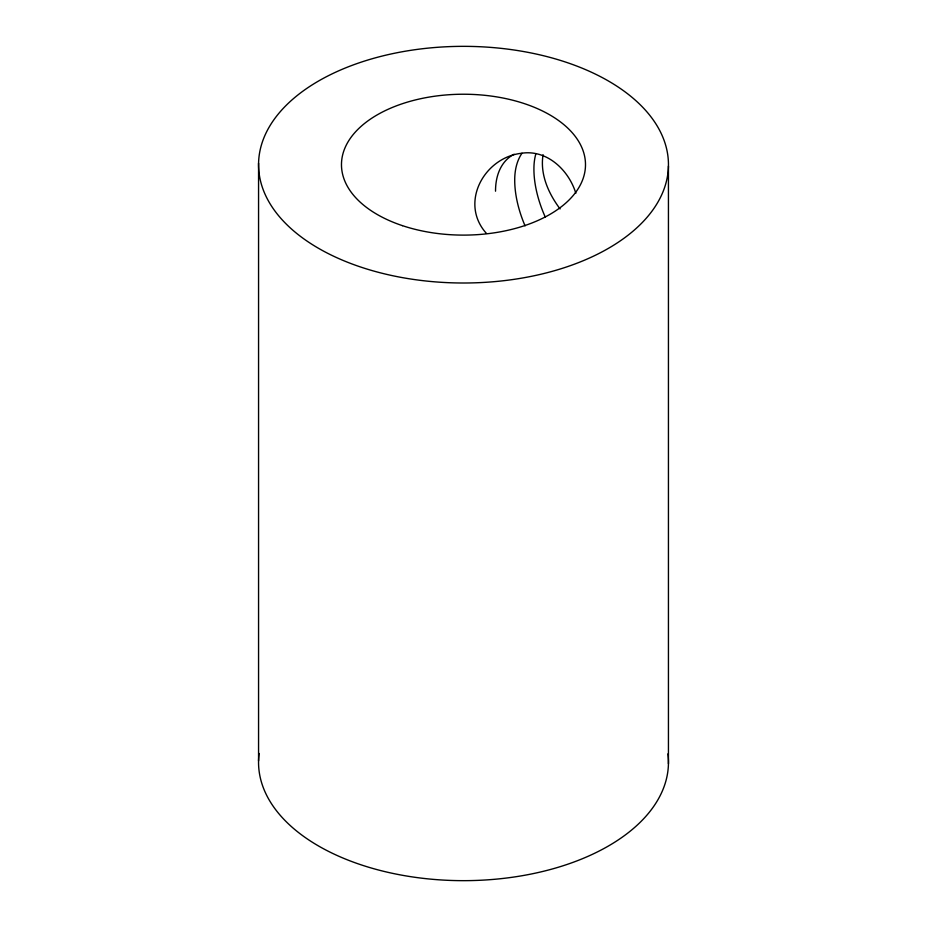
<?xml version="1.0" encoding="UTF-8"?>
<svg xmlns="http://www.w3.org/2000/svg" width="927" height="927" viewBox="0 0 927 927"><rect width="100%" height="100%" fill="white"/><g stroke="black" fill="none" stroke-linecap="round" stroke-linejoin="round"><path stroke-width="1.39" d="M543.071 154.682C539.838 174.276 548.517 193.569 560.082 208.923M486.42 233.407C459.166 203.164 483.894 157.914 520.951 153.337C546.733 149.015 568.761 169.989 575.841 193.291M668.437 166.095A204.948 118.332 0 0 1 358.9 266.431A204.948 118.332 0 0 1 363.164 61.495A204.948 118.332 0 0 1 668.437 166.095L668.437 763.755M258.563 163.245L258.563 760.905M667.927 753.848A204.948 118.332 0 0 1 463.176 880.662A204.948 118.332 0 0 1 259.12 753.477M521.982 153.245A76.929 48.169 55.4 0 0 514.717 180.105A76.929 40.324 64.2 0 0 525.076 225.875M545.238 217.011A76.929 40.324 64.2 0 1 533.917 169.015A76.929 48.169 55.4 0 1 535.736 154.23M495.528 191.194A76.929 48.169 55.4 0 1 514.126 154.218M402.445 225.655A121.993 70.429 0 0 0 585.493 164.705A121.993 70.429 0 0 0 402.55 103.65A121.993 70.429 0 0 0 402.445 225.655"/></g></svg>
